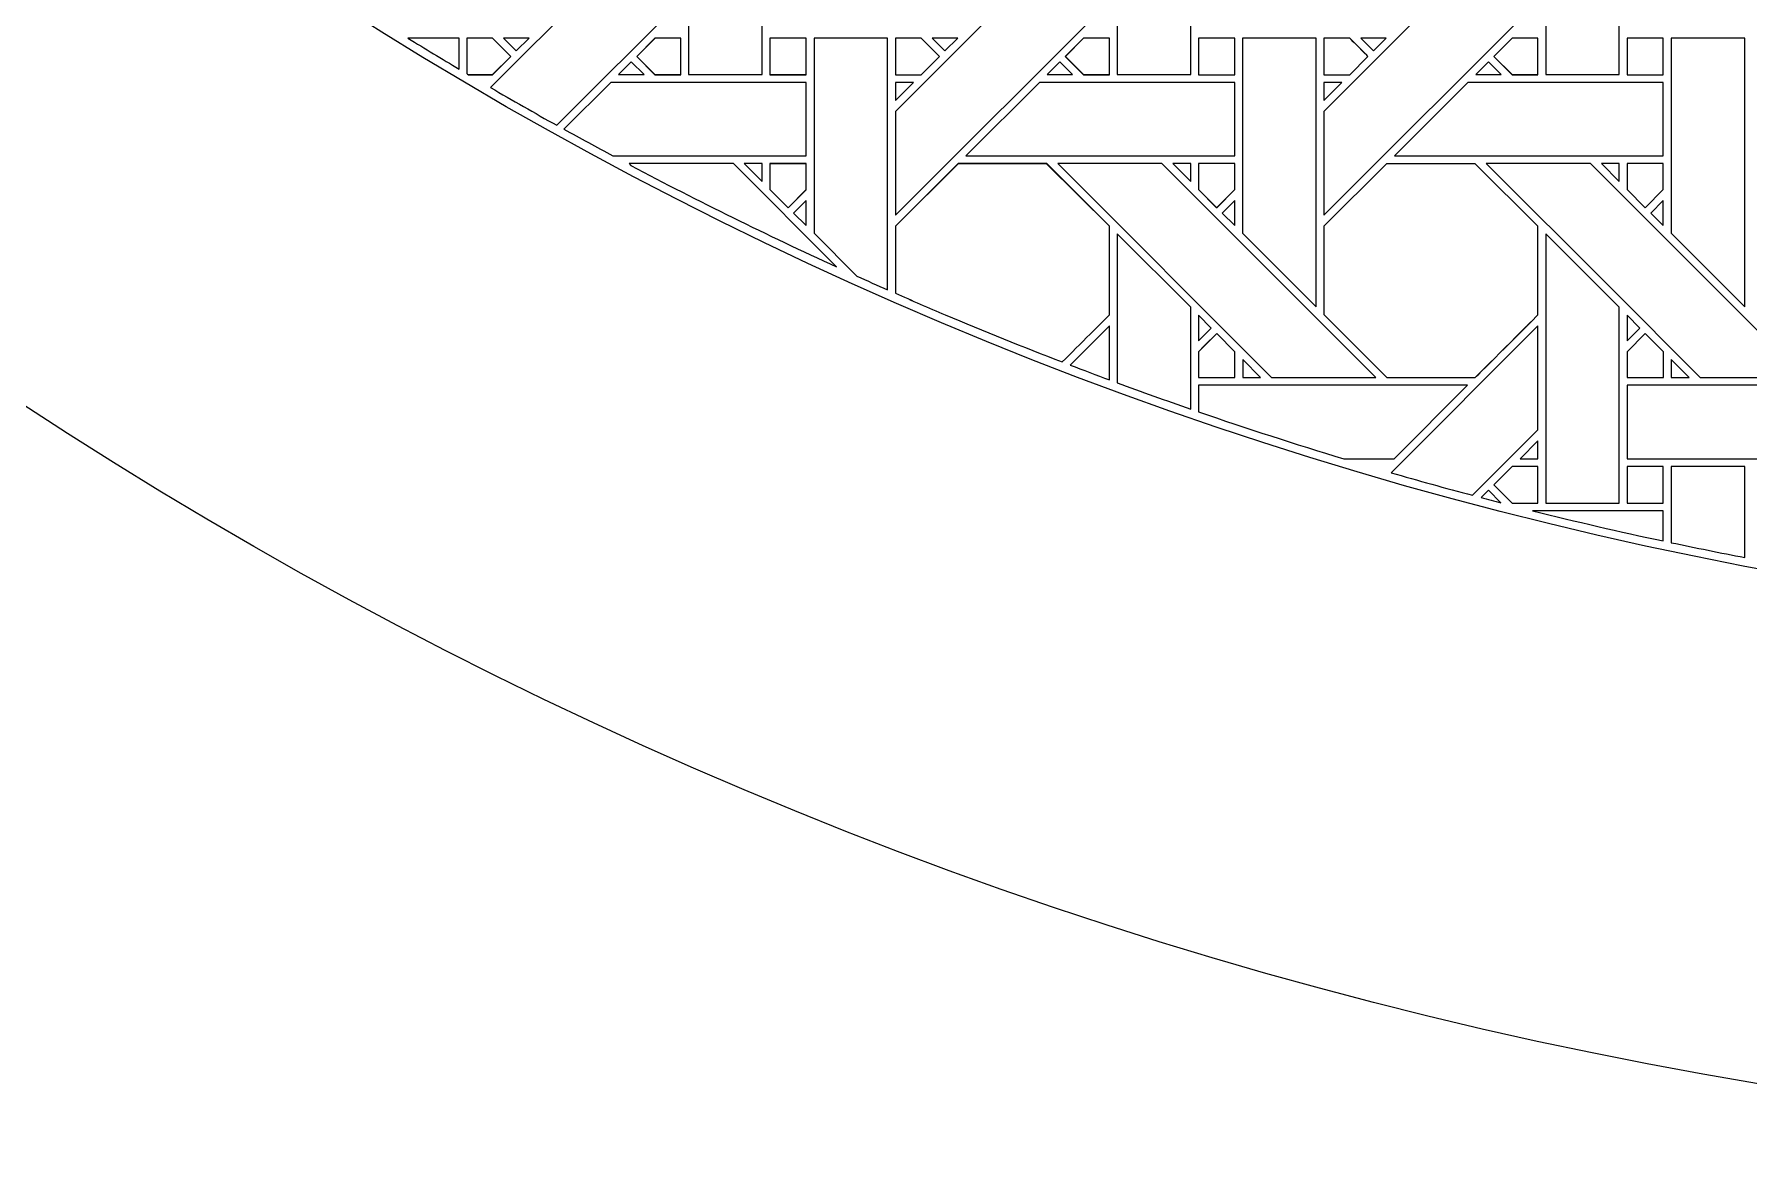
# Model space of a CAD drawing. Header units: inches. Extents: x 2.4 to 22.4, y -0.9 to 19.1.
# Drawn here: x 6.919 to 10.714, y -0.905 to 1.554 of the extents above; entities that cross this region are included whole.
import ezdxf

# ---------------------------------------------------------------- set-up
doc = ezdxf.new("R2010")
doc.units = ezdxf.units.IN
doc.header["$MEASUREMENT"] = 0
doc.layers.add('Design', color=7, linetype='Continuous', lineweight=0)

msp = doc.modelspace()

# ---------------------------------------------------------------- linework, layer by layer
at = {"layer": 'Design'}
for points, knots in [([(12.3829, 19.0948), (6.86, 19.0948), (2.3829, 14.6176), (2.3829, 9.0948), (2.3829, 3.5719), (6.86, -0.9052), (12.3829, -0.9052), (17.9057, -0.9052), (22.3829, 3.5719), (22.3829, 9.0948), (22.3829, 14.6176), (17.9057, 19.0948), (12.3829, 19.0948)], [0, 0, 0, 0, 1, 1, 1, 2, 2, 2, 3, 3, 3, 4, 4, 4, 4]), ([(12.3829, 17.972), (7.4801, 17.972), (3.5056, 13.9975), (3.5056, 9.0948), (3.5056, 4.192), (7.4801, 0.2175), (12.3829, 0.2175), (17.2856, 0.2175), (21.2601, 4.192), (21.2601, 9.0948), (21.2601, 13.9975), (17.2856, 17.972), (12.3829, 17.972)], [0, 0, 0, 0, 1, 1, 1, 2, 2, 2, 3, 3, 3, 4, 4, 4, 4]), ([(8.5303, 1.8983), (8.5303, 1.8983), (8.5303, 1.4646), (8.5303, 1.4646), (8.5303, 1.4646), (8.3676, 1.4646), (8.3676, 1.4646), (8.3676, 1.4646), (8.3676, 2.0604), (8.3676, 2.0604), (8.3676, 2.0604), (8.5303, 1.8983), (8.5303, 1.8983)], [0, 0, 0, 0, 1, 1, 1, 2, 2, 2, 3, 3, 3, 4, 4, 4, 4]), ([(9.4791, 1.8983), (9.4791, 1.8983), (9.4791, 1.4646), (9.4791, 1.4646), (9.4791, 1.4646), (9.3163, 1.4646), (9.3163, 1.4646), (9.3163, 1.4646), (9.3163, 2.0604), (9.3163, 2.0604), (9.3163, 2.0604), (9.4791, 1.8983), (9.4791, 1.8983)], [0, 0, 0, 0, 1, 1, 1, 2, 2, 2, 3, 3, 3, 4, 4, 4, 4]), ([(10.4278, 1.8983), (10.4278, 1.8983), (10.4278, 1.4646), (10.4278, 1.4646), (10.4278, 1.4646), (10.265, 1.4646), (10.265, 1.4646), (10.265, 1.4646), (10.265, 2.0604), (10.265, 2.0604), (10.265, 2.0604), (10.4278, 1.8983), (10.4278, 1.8983)], [0, 0, 0, 0, 1, 1, 1, 2, 2, 2, 3, 3, 3, 4, 4, 4, 4]), ([(7.9294, 1.4359), (7.9294, 1.4359), (8.3504, 1.8569), (8.3504, 1.8569), (8.3504, 1.8569), (8.3504, 1.6268), (8.3504, 1.6268), (8.3504, 1.6268), (8.076, 1.3524), (8.076, 1.3524), (8.0268, 1.3797), (7.978, 1.4077), (7.9294, 1.4359)], [0, 0, 0, 0, 1, 1, 1, 2, 2, 2, 3, 3, 3, 4, 4, 4, 4]), ([(9.2992, 1.8569), (9.2992, 1.8569), (9.2992, 1.6268), (9.2992, 1.6268), (9.2992, 1.6268), (8.8255, 1.1532), (8.8255, 1.1532), (8.8255, 1.1532), (8.8255, 1.3833), (8.8255, 1.3833), (8.8255, 1.3833), (9.2992, 1.8569), (9.2992, 1.8569)], [0, 0, 0, 0, 1, 1, 1, 2, 2, 2, 3, 3, 3, 4, 4, 4, 4]), ([(9.7742, 1.3833), (9.7742, 1.3833), (10.2479, 1.8569), (10.2479, 1.8569), (10.2479, 1.8569), (10.2479, 1.6268), (10.2479, 1.6268), (10.2479, 1.6268), (9.7742, 1.1532), (9.7742, 1.1532), (9.7742, 1.1532), (9.7742, 1.3833), (9.7742, 1.3833)], [0, 0, 0, 0, 1, 1, 1, 2, 2, 2, 3, 3, 3, 4, 4, 4, 4]), ([(7.7466, 1.5454), (7.7466, 1.5454), (7.8596, 1.5454), (7.8596, 1.5454), (7.8596, 1.5454), (7.8596, 1.477), (7.8596, 1.477), (7.8217, 1.4995), (7.7841, 1.5223), (7.7466, 1.5454)], [0, 0, 0, 0, 1, 1, 1, 2, 2, 2, 3, 3, 3, 3]), ([(7.8767, 1.4668), (7.8767, 1.4668), (7.8767, 1.5453), (7.8767, 1.5453), (7.8767, 1.5453), (7.9338, 1.5453), (7.9338, 1.5453), (7.939, 1.5402), (7.9696, 1.5093), (7.9741, 1.5049), (7.9741, 1.5049), (7.9336, 1.4645), (7.9336, 1.4645), (7.9336, 1.4645), (7.8805, 1.4645), (7.8805, 1.4645), (7.8792, 1.4652), (7.878, 1.466), (7.8767, 1.4668)], [0, 0, 0, 0, 1, 1, 1, 2, 2, 2, 3, 3, 3, 4, 4, 4, 5, 5, 5, 6, 6, 6, 6]), ([(7.8767, 1.5453), (7.8767, 1.5453), (7.9338, 1.5453), (7.9338, 1.5453), (7.9391, 1.5401), (7.9698, 1.5093), (7.9742, 1.505), (7.9742, 1.505), (7.9337, 1.4646), (7.9337, 1.4646), (7.9337, 1.4646), (7.8803, 1.4646), (7.8803, 1.4646), (7.8791, 1.4653), (7.8779, 1.4661), (7.8767, 1.4668), (7.8767, 1.4668), (7.8767, 1.5453), (7.8767, 1.5453)], [0, 0, 0, 0, 1, 1, 1, 2, 2, 2, 3, 3, 3, 4, 4, 4, 5, 5, 5, 6, 6, 6, 6]), ([(7.9864, 1.5172), (7.9864, 1.5172), (7.9582, 1.5454), (7.9582, 1.5454), (7.9582, 1.5454), (8.0146, 1.5454), (8.0146, 1.5454), (8.0146, 1.5454), (7.9864, 1.5172), (7.9864, 1.5172)], [0, 0, 0, 0, 1, 1, 1, 2, 2, 2, 3, 3, 3, 3]), ([(8.3503, 1.5453), (8.3503, 1.5453), (8.3503, 1.4645), (8.3503, 1.4645), (8.3503, 1.4645), (8.2932, 1.4645), (8.2932, 1.4645), (8.2932, 1.4645), (8.2529, 1.5048), (8.2529, 1.5048), (8.2529, 1.5048), (8.2933, 1.5453), (8.2933, 1.5453), (8.2933, 1.5453), (8.3503, 1.5453), (8.3503, 1.5453)], [0, 0, 0, 0, 1, 1, 1, 2, 2, 2, 3, 3, 3, 4, 4, 4, 5, 5, 5, 5]), ([(8.253, 1.505), (8.253, 1.505), (8.2934, 1.5454), (8.2934, 1.5454), (8.2934, 1.5454), (8.3504, 1.5454), (8.3504, 1.5454), (8.3504, 1.5454), (8.3504, 1.4646), (8.3504, 1.4646), (8.3504, 1.4646), (8.2933, 1.4646), (8.2933, 1.4646), (8.2933, 1.4646), (8.253, 1.505), (8.253, 1.505)], [0, 0, 0, 0, 1, 1, 1, 2, 2, 2, 3, 3, 3, 4, 4, 4, 5, 5, 5, 5]), ([(8.6278, 1.5453), (8.6278, 1.5453), (8.6278, 1.4645), (8.6278, 1.4645), (8.6278, 1.4645), (8.5475, 1.4645), (8.5475, 1.4645), (8.5475, 1.4645), (8.5475, 1.5453), (8.5475, 1.5453), (8.5475, 1.5453), (8.6278, 1.5453), (8.6278, 1.5453)], [0, 0, 0, 0, 1, 1, 1, 2, 2, 2, 3, 3, 3, 4, 4, 4, 4]), ([(8.5476, 1.4646), (8.5476, 1.4646), (8.5476, 1.5454), (8.5476, 1.5454), (8.5476, 1.5454), (8.6279, 1.5454), (8.6279, 1.5454), (8.6279, 1.5454), (8.6279, 1.4646), (8.6279, 1.4646), (8.6279, 1.4646), (8.5476, 1.4646), (8.5476, 1.4646)], [0, 0, 0, 0, 1, 1, 1, 2, 2, 2, 3, 3, 3, 4, 4, 4, 4]), ([(8.6454, 1.5454), (8.6454, 1.5454), (8.8083, 1.5454), (8.8083, 1.5454), (8.8083, 1.5454), (8.8083, 0.9881), (8.8083, 0.9881), (8.7856, 0.9981), (8.7629, 1.0081), (8.7403, 1.0183), (8.7403, 1.0183), (8.6454, 1.1132), (8.6454, 1.1132), (8.6454, 1.1132), (8.6454, 1.5454), (8.6454, 1.5454)], [0, 0, 0, 0, 1, 1, 1, 2, 2, 2, 3, 3, 3, 4, 4, 4, 5, 5, 5, 5]), ([(8.9229, 1.505), (8.9229, 1.505), (8.8824, 1.4645), (8.8824, 1.4645), (8.8824, 1.4645), (8.8255, 1.4645), (8.8255, 1.4645), (8.8255, 1.4645), (8.8255, 1.5453), (8.8255, 1.5453), (8.8255, 1.5453), (8.8825, 1.5453), (8.8825, 1.5453), (8.8825, 1.5453), (8.9229, 1.505), (8.9229, 1.505)], [0, 0, 0, 0, 1, 1, 1, 2, 2, 2, 3, 3, 3, 4, 4, 4, 5, 5, 5, 5]), ([(8.9229, 1.505), (8.9229, 1.505), (8.8824, 1.4645), (8.8824, 1.4645), (8.8824, 1.4645), (8.8255, 1.4645), (8.8255, 1.4645), (8.8255, 1.4645), (8.8255, 1.5453), (8.8255, 1.5453), (8.8255, 1.5453), (8.8825, 1.5453), (8.8825, 1.5453), (8.8879, 1.54), (8.9186, 1.5092), (8.9229, 1.505)], [0, 0, 0, 0, 1, 1, 1, 2, 2, 2, 3, 3, 3, 4, 4, 4, 5, 5, 5, 5]), ([(8.9069, 1.5454), (8.9069, 1.5454), (8.9634, 1.5454), (8.9634, 1.5454), (8.9634, 1.5454), (8.9351, 1.5172), (8.9351, 1.5172), (8.9351, 1.5172), (8.9069, 1.5454), (8.9069, 1.5454)], [0, 0, 0, 0, 1, 1, 1, 2, 2, 2, 3, 3, 3, 3]), ([(9.2991, 1.5453), (9.2991, 1.5453), (9.2991, 1.4645), (9.2991, 1.4645), (9.2991, 1.4645), (9.242, 1.4645), (9.242, 1.4645), (9.242, 1.4645), (9.2016, 1.5048), (9.2016, 1.5048), (9.2016, 1.5048), (9.242, 1.5453), (9.242, 1.5453), (9.242, 1.5453), (9.2991, 1.5453), (9.2991, 1.5453)], [0, 0, 0, 0, 1, 1, 1, 2, 2, 2, 3, 3, 3, 4, 4, 4, 5, 5, 5, 5]), ([(9.2017, 1.505), (9.2017, 1.505), (9.2421, 1.5454), (9.2421, 1.5454), (9.2421, 1.5454), (9.2992, 1.5454), (9.2992, 1.5454), (9.2992, 1.5454), (9.2992, 1.4646), (9.2992, 1.4646), (9.2992, 1.4646), (9.242, 1.4646), (9.242, 1.4646), (9.242, 1.4646), (9.2017, 1.505), (9.2017, 1.505)], [0, 0, 0, 0, 1, 1, 1, 2, 2, 2, 3, 3, 3, 4, 4, 4, 5, 5, 5, 5]), ([(9.4963, 1.4645), (9.4963, 1.4645), (9.4963, 1.5454), (9.4963, 1.5454), (9.4963, 1.5454), (9.5766, 1.5454), (9.5766, 1.5454), (9.5766, 1.5454), (9.5766, 1.4645), (9.5766, 1.4645), (9.5766, 1.4645), (9.4963, 1.4645), (9.4963, 1.4645)], [0, 0, 0, 0, 1, 1, 1, 2, 2, 2, 3, 3, 3, 4, 4, 4, 4]), ([(9.4963, 1.5454), (9.4963, 1.5454), (9.5766, 1.5454), (9.5766, 1.5454), (9.5766, 1.5454), (9.5766, 1.4645), (9.5766, 1.4645), (9.5766, 1.4645), (9.4963, 1.4645), (9.4963, 1.4645), (9.4963, 1.4645), (9.4963, 1.5454), (9.4963, 1.5454)], [0, 0, 0, 0, 1, 1, 1, 2, 2, 2, 3, 3, 3, 4, 4, 4, 4]), ([(9.7571, 1.5454), (9.7571, 1.5454), (9.7571, 0.9503), (9.7571, 0.9503), (9.7571, 0.9503), (9.5942, 1.1132), (9.5942, 1.1132), (9.5942, 1.1132), (9.5942, 1.5454), (9.5942, 1.5454), (9.5942, 1.5454), (9.7571, 1.5454), (9.7571, 1.5454)], [0, 0, 0, 0, 1, 1, 1, 2, 2, 2, 3, 3, 3, 4, 4, 4, 4]), ([(9.7742, 1.5453), (9.7742, 1.5453), (9.8313, 1.5453), (9.8313, 1.5453), (9.8364, 1.5402), (9.8672, 1.5094), (9.8716, 1.505), (9.8716, 1.505), (9.8312, 1.4645), (9.8312, 1.4645), (9.8312, 1.4645), (9.7742, 1.4645), (9.7742, 1.4645), (9.7742, 1.4645), (9.7742, 1.5453), (9.7742, 1.5453)], [0, 0, 0, 0, 1, 1, 1, 2, 2, 2, 3, 3, 3, 4, 4, 4, 5, 5, 5, 5]), ([(9.8716, 1.505), (9.8716, 1.505), (9.8312, 1.4645), (9.8312, 1.4645), (9.8312, 1.4645), (9.7742, 1.4645), (9.7742, 1.4645), (9.7742, 1.4645), (9.7742, 1.5453), (9.7742, 1.5453), (9.7742, 1.5453), (9.8313, 1.5453), (9.8313, 1.5453), (9.8366, 1.54), (9.8674, 1.5091), (9.8716, 1.505)], [0, 0, 0, 0, 1, 1, 1, 2, 2, 2, 3, 3, 3, 4, 4, 4, 5, 5, 5, 5]), ([(9.8556, 1.5454), (9.8556, 1.5454), (9.9121, 1.5454), (9.9121, 1.5454), (9.9121, 1.5454), (9.8838, 1.5172), (9.8838, 1.5172), (9.8838, 1.5172), (9.8556, 1.5454), (9.8556, 1.5454)], [0, 0, 0, 0, 1, 1, 1, 2, 2, 2, 3, 3, 3, 3]), ([(10.1504, 1.5049), (10.1504, 1.5049), (10.1908, 1.5454), (10.1908, 1.5454), (10.1908, 1.5454), (10.2479, 1.5454), (10.2479, 1.5454), (10.2479, 1.5454), (10.2479, 1.4646), (10.2479, 1.4646), (10.2479, 1.4646), (10.1908, 1.4646), (10.1908, 1.4646), (10.1908, 1.4646), (10.1504, 1.5049), (10.1504, 1.5049)], [0, 0, 0, 0, 1, 1, 1, 2, 2, 2, 3, 3, 3, 4, 4, 4, 5, 5, 5, 5]), ([(10.1907, 1.4645), (10.1907, 1.4645), (10.1504, 1.5049), (10.1504, 1.5049), (10.1504, 1.5049), (10.1908, 1.5453), (10.1908, 1.5453), (10.1908, 1.5453), (10.2478, 1.5453), (10.2478, 1.5453), (10.2478, 1.5453), (10.2478, 1.4645), (10.2478, 1.4645), (10.2478, 1.4645), (10.1907, 1.4645), (10.1907, 1.4645)], [0, 0, 0, 0, 1, 1, 1, 2, 2, 2, 3, 3, 3, 4, 4, 4, 5, 5, 5, 5]), ([(10.4451, 1.4645), (10.4451, 1.4645), (10.4451, 1.5453), (10.4451, 1.5453), (10.4451, 1.5453), (10.5253, 1.5453), (10.5253, 1.5453), (10.5253, 1.5453), (10.5253, 1.4645), (10.5253, 1.4645), (10.5253, 1.4645), (10.4451, 1.4645), (10.4451, 1.4645)], [0, 0, 0, 0, 1, 1, 1, 2, 2, 2, 3, 3, 3, 4, 4, 4, 4]), ([(10.4451, 1.5453), (10.4451, 1.5453), (10.5253, 1.5453), (10.5253, 1.5453), (10.5253, 1.5453), (10.5253, 1.4645), (10.5253, 1.4645), (10.5253, 1.4645), (10.4451, 1.4645), (10.4451, 1.4645), (10.4451, 1.4645), (10.4451, 1.5453), (10.4451, 1.5453)], [0, 0, 0, 0, 1, 1, 1, 2, 2, 2, 3, 3, 3, 4, 4, 4, 4]), ([(10.7058, 0.9503), (10.7058, 0.9503), (10.5429, 1.1132), (10.5429, 1.1132), (10.5429, 1.1132), (10.5429, 1.5454), (10.5429, 1.5454), (10.5429, 1.5454), (10.7058, 1.5454), (10.7058, 1.5454), (10.7058, 1.5454), (10.7058, 0.9503), (10.7058, 0.9503)], [0, 0, 0, 0, 1, 1, 1, 2, 2, 2, 3, 3, 3, 4, 4, 4, 4]), ([(8.2409, 1.4929), (8.2409, 1.4929), (8.2691, 1.4646), (8.2691, 1.4646), (8.2691, 1.4646), (8.2126, 1.4646), (8.2126, 1.4646), (8.2126, 1.4646), (8.2409, 1.4929), (8.2409, 1.4929)], [0, 0, 0, 0, 1, 1, 1, 2, 2, 2, 3, 3, 3, 3]), ([(9.2178, 1.4646), (9.2178, 1.4646), (9.1613, 1.4646), (9.1613, 1.4646), (9.1613, 1.4646), (9.1896, 1.4929), (9.1896, 1.4929), (9.1896, 1.4929), (9.2178, 1.4646), (9.2178, 1.4646)], [0, 0, 0, 0, 1, 1, 1, 2, 2, 2, 3, 3, 3, 3]), ([(10.1666, 1.4646), (10.1666, 1.4646), (10.11, 1.4646), (10.11, 1.4646), (10.11, 1.4646), (10.1383, 1.4929), (10.1383, 1.4929), (10.1383, 1.4929), (10.1666, 1.4646), (10.1666, 1.4646)], [0, 0, 0, 0, 1, 1, 1, 2, 2, 2, 3, 3, 3, 3]), ([(8.2002, 1.2847), (8.1639, 1.3041), (8.1277, 1.3238), (8.0917, 1.3437), (8.0917, 1.3437), (8.1955, 1.4475), (8.1955, 1.4475), (8.1955, 1.4475), (8.6279, 1.4475), (8.6279, 1.4475), (8.6279, 1.4475), (8.6279, 1.2847), (8.6279, 1.2847), (8.6279, 1.2847), (8.2002, 1.2847), (8.2002, 1.2847)], [0, 0, 0, 0, 1, 1, 1, 2, 2, 2, 3, 3, 3, 4, 4, 4, 5, 5, 5, 5]), ([(8.8653, 1.4475), (8.8653, 1.4475), (8.8255, 1.4076), (8.8255, 1.4076), (8.8255, 1.4076), (8.8255, 1.4475), (8.8255, 1.4475), (8.8255, 1.4475), (8.8653, 1.4475), (8.8653, 1.4475)], [0, 0, 0, 0, 1, 1, 1, 2, 2, 2, 3, 3, 3, 3]), ([(8.9813, 1.2847), (8.9813, 1.2847), (9.1442, 1.4475), (9.1442, 1.4475), (9.1442, 1.4475), (9.5766, 1.4475), (9.5766, 1.4475), (9.5766, 1.4475), (9.5766, 1.2847), (9.5766, 1.2847), (9.5766, 1.2847), (8.9813, 1.2847), (8.9813, 1.2847)], [0, 0, 0, 0, 1, 1, 1, 2, 2, 2, 3, 3, 3, 4, 4, 4, 4]), ([(9.814, 1.4475), (9.814, 1.4475), (9.7742, 1.4076), (9.7742, 1.4076), (9.7742, 1.4076), (9.7742, 1.4475), (9.7742, 1.4475), (9.7742, 1.4475), (9.814, 1.4475), (9.814, 1.4475)], [0, 0, 0, 0, 1, 1, 1, 2, 2, 2, 3, 3, 3, 3]), ([(10.0929, 1.4475), (10.0929, 1.4475), (10.5253, 1.4475), (10.5253, 1.4475), (10.5253, 1.4475), (10.5253, 1.2847), (10.5253, 1.2847), (10.5253, 1.2847), (9.9301, 1.2847), (9.9301, 1.2847), (9.9301, 1.2847), (10.0929, 1.4475), (10.0929, 1.4475)], [0, 0, 0, 0, 1, 1, 1, 2, 2, 2, 3, 3, 3, 4, 4, 4, 4]), ([(8.2359, 1.2675), (8.2359, 1.2675), (8.4669, 1.2675), (8.4669, 1.2675), (8.4669, 1.2675), (8.6955, 1.0389), (8.6955, 1.0389), (8.5413, 1.1095), (8.3894, 1.1843), (8.2401, 1.2633), (8.2401, 1.2633), (8.2359, 1.2675), (8.2359, 1.2675)], [0, 0, 0, 0, 1, 1, 1, 2, 2, 2, 3, 3, 3, 4, 4, 4, 4]), ([(8.5304, 1.2675), (8.5304, 1.2675), (8.5304, 1.2277), (8.5304, 1.2277), (8.5304, 1.2277), (8.491, 1.2675), (8.491, 1.2675), (8.491, 1.2675), (8.5304, 1.2675), (8.5304, 1.2675)], [0, 0, 0, 0, 1, 1, 1, 2, 2, 2, 3, 3, 3, 3]), ([(8.6278, 1.2674), (8.6278, 1.2674), (8.6278, 1.2098), (8.6278, 1.2098), (8.6278, 1.2098), (8.5879, 1.1698), (8.5879, 1.1698), (8.5879, 1.1698), (8.5475, 1.2102), (8.5475, 1.2102), (8.5475, 1.2102), (8.5475, 1.2674), (8.5475, 1.2674), (8.5475, 1.2674), (8.6278, 1.2674), (8.6278, 1.2674)], [0, 0, 0, 0, 1, 1, 1, 2, 2, 2, 3, 3, 3, 4, 4, 4, 5, 5, 5, 5]), ([(8.588, 1.17), (8.588, 1.17), (8.5476, 1.2103), (8.5476, 1.2103), (8.5476, 1.2103), (8.5476, 1.2675), (8.5476, 1.2675), (8.5476, 1.2675), (8.6279, 1.2675), (8.6279, 1.2675), (8.6279, 1.2675), (8.6279, 1.2099), (8.6279, 1.2099), (8.6279, 1.2099), (8.588, 1.17), (8.588, 1.17)], [0, 0, 0, 0, 1, 1, 1, 2, 2, 2, 3, 3, 3, 4, 4, 4, 5, 5, 5, 5]), ([(8.9355, 0.933), (8.8987, 0.9486), (8.862, 0.9645), (8.8254, 0.9805), (8.8254, 0.9805), (8.8254, 1.1287), (8.8254, 1.1287), (8.8254, 1.1287), (8.9642, 1.2675), (8.9642, 1.2675), (8.9642, 1.2675), (9.1604, 1.2675), (9.1604, 1.2675), (9.1604, 1.2675), (9.2991, 1.1287), (9.2991, 1.1287), (9.2991, 1.1287), (9.2991, 0.9325), (9.2991, 0.9325), (9.2871, 0.9204), (9.2321, 0.8654), (9.1949, 0.8283), (9.108, 0.8618), (9.0215, 0.8966), (8.9355, 0.933)], [0, 0, 0, 0, 1, 1, 1, 2, 2, 2, 3, 3, 3, 4, 4, 4, 5, 5, 5, 6, 6, 6, 7, 7, 7, 8, 8, 8, 8]), ([(8.9355, 0.933), (8.8986, 0.9486), (8.862, 0.9644), (8.8254, 0.9805), (8.8254, 0.9805), (8.8254, 1.1287), (8.8254, 1.1287), (8.8254, 1.1287), (8.9641, 1.2674), (8.9641, 1.2674), (8.9641, 1.2674), (9.1603, 1.2674), (9.1603, 1.2674), (9.1603, 1.2674), (9.2991, 1.1287), (9.2991, 1.1287), (9.2991, 1.1287), (9.2991, 0.9325), (9.2991, 0.9325), (9.2871, 0.9204), (9.2321, 0.8654), (9.1949, 0.8283), (9.108, 0.8618), (9.0215, 0.8966), (8.9355, 0.933)], [0, 0, 0, 0, 1, 1, 1, 2, 2, 2, 3, 3, 3, 4, 4, 4, 5, 5, 5, 6, 6, 6, 7, 7, 7, 8, 8, 8, 8]), ([(9.1847, 1.2675), (9.1847, 1.2675), (9.4156, 1.2675), (9.4156, 1.2675), (9.4156, 1.2675), (9.8892, 0.7939), (9.8892, 0.7939), (9.8892, 0.7939), (9.6582, 0.7939), (9.6582, 0.7939), (9.6582, 0.7939), (9.1847, 1.2675), (9.1847, 1.2675)], [0, 0, 0, 0, 1, 1, 1, 2, 2, 2, 3, 3, 3, 4, 4, 4, 4]), ([(9.4791, 1.2675), (9.4791, 1.2675), (9.4791, 1.2277), (9.4791, 1.2277), (9.4791, 1.2277), (9.4397, 1.2675), (9.4397, 1.2675), (9.4397, 1.2675), (9.4791, 1.2675), (9.4791, 1.2675)], [0, 0, 0, 0, 1, 1, 1, 2, 2, 2, 3, 3, 3, 3]), ([(9.4963, 1.2675), (9.4963, 1.2675), (9.5766, 1.2675), (9.5766, 1.2675), (9.5766, 1.2675), (9.5766, 1.2099), (9.5766, 1.2099), (9.5766, 1.2099), (9.5366, 1.1698), (9.5366, 1.1698), (9.5366, 1.1698), (9.4963, 1.2102), (9.4963, 1.2102), (9.4963, 1.2102), (9.4963, 1.2675), (9.4963, 1.2675)], [0, 0, 0, 0, 1, 1, 1, 2, 2, 2, 3, 3, 3, 4, 4, 4, 5, 5, 5, 5]), ([(9.5367, 1.17), (9.5367, 1.17), (9.4963, 1.2102), (9.4963, 1.2102), (9.4963, 1.2102), (9.4963, 1.2675), (9.4963, 1.2675), (9.4963, 1.2675), (9.5766, 1.2675), (9.5766, 1.2675), (9.5766, 1.2675), (9.5766, 1.2099), (9.5766, 1.2099), (9.5766, 1.2099), (9.5367, 1.17), (9.5367, 1.17)], [0, 0, 0, 0, 1, 1, 1, 2, 2, 2, 3, 3, 3, 4, 4, 4, 5, 5, 5, 5]), ([(10.1091, 0.7938), (10.1091, 0.7938), (9.9134, 0.7938), (9.9134, 0.7938), (9.9134, 0.7938), (9.7742, 0.9331), (9.7742, 0.9331), (9.7742, 0.9331), (9.7742, 1.1287), (9.7742, 1.1287), (9.7742, 1.1287), (9.9129, 1.2674), (9.9129, 1.2674), (9.9129, 1.2674), (10.1091, 1.2674), (10.1091, 1.2674), (10.1091, 1.2674), (10.2478, 1.1288), (10.2478, 1.1288), (10.2478, 1.1288), (10.2478, 0.9325), (10.2478, 0.9325), (10.23, 0.9146), (10.1181, 0.8028), (10.1091, 0.7938)], [0, 0, 0, 0, 1, 1, 1, 2, 2, 2, 3, 3, 3, 4, 4, 4, 5, 5, 5, 6, 6, 6, 7, 7, 7, 8, 8, 8, 8]), ([(9.7742, 1.1287), (9.7742, 1.1287), (9.9129, 1.2674), (9.9129, 1.2674), (9.9129, 1.2674), (10.1091, 1.2674), (10.1091, 1.2674), (10.1091, 1.2674), (10.2478, 1.1288), (10.2478, 1.1288), (10.2478, 1.1288), (10.2478, 0.9325), (10.2478, 0.9325), (10.2302, 0.9148), (10.1183, 0.803), (10.1091, 0.7938), (10.1091, 0.7938), (9.9134, 0.7938), (9.9134, 0.7938), (9.9134, 0.7938), (9.7742, 0.9331), (9.7742, 0.9331), (9.7742, 0.9331), (9.7742, 1.1287), (9.7742, 1.1287)], [0, 0, 0, 0, 1, 1, 1, 2, 2, 2, 3, 3, 3, 4, 4, 4, 5, 5, 5, 6, 6, 6, 7, 7, 7, 8, 8, 8, 8]), ([(10.4077, 0.9938), (10.4077, 0.9938), (10.1334, 1.2675), (10.1334, 1.2675), (10.1334, 1.2675), (10.3643, 1.2675), (10.3643, 1.2675), (10.3643, 1.2675), (10.838, 0.7939), (10.838, 0.7939), (10.838, 0.7939), (10.6069, 0.7939), (10.6069, 0.7939), (10.6069, 0.7939), (10.4077, 0.9938), (10.4077, 0.9938)], [0, 0, 0, 0, 1, 1, 1, 2, 2, 2, 3, 3, 3, 4, 4, 4, 5, 5, 5, 5]), ([(10.4279, 1.2675), (10.4279, 1.2675), (10.4279, 1.2277), (10.4279, 1.2277), (10.4279, 1.2277), (10.3884, 1.2675), (10.3884, 1.2675), (10.3884, 1.2675), (10.4279, 1.2675), (10.4279, 1.2675)], [0, 0, 0, 0, 1, 1, 1, 2, 2, 2, 3, 3, 3, 3]), ([(10.5253, 1.2675), (10.5253, 1.2675), (10.5253, 1.2099), (10.5253, 1.2099), (10.5253, 1.2099), (10.4854, 1.1699), (10.4854, 1.1699), (10.4854, 1.1699), (10.445, 1.2102), (10.445, 1.2102), (10.445, 1.2102), (10.445, 1.2675), (10.445, 1.2675), (10.445, 1.2675), (10.5253, 1.2675), (10.5253, 1.2675)], [0, 0, 0, 0, 1, 1, 1, 2, 2, 2, 3, 3, 3, 4, 4, 4, 5, 5, 5, 5]), ([(10.4854, 1.1699), (10.4854, 1.1699), (10.445, 1.2102), (10.445, 1.2102), (10.445, 1.2102), (10.445, 1.2675), (10.445, 1.2675), (10.445, 1.2675), (10.5253, 1.2675), (10.5253, 1.2675), (10.5253, 1.2675), (10.5253, 1.2099), (10.5253, 1.2099), (10.5253, 1.2099), (10.4854, 1.1699), (10.4854, 1.1699)], [0, 0, 0, 0, 1, 1, 1, 2, 2, 2, 3, 3, 3, 4, 4, 4, 5, 5, 5, 5]), ([(8.6279, 1.1857), (8.6279, 1.1857), (8.6279, 1.1305), (8.6279, 1.1305), (8.6279, 1.1305), (8.6001, 1.1579), (8.6001, 1.1579), (8.6001, 1.1579), (8.6279, 1.1857), (8.6279, 1.1857)], [0, 0, 0, 0, 1, 1, 1, 2, 2, 2, 3, 3, 3, 3]), ([(9.5766, 1.1857), (9.5766, 1.1857), (9.5766, 1.1305), (9.5766, 1.1305), (9.5766, 1.1305), (9.5488, 1.1579), (9.5488, 1.1579), (9.5488, 1.1579), (9.5766, 1.1857), (9.5766, 1.1857)], [0, 0, 0, 0, 1, 1, 1, 2, 2, 2, 3, 3, 3, 3]), ([(10.5253, 1.1857), (10.5253, 1.1857), (10.5253, 1.1305), (10.5253, 1.1305), (10.5253, 1.1305), (10.4976, 1.1579), (10.4976, 1.1579), (10.4976, 1.1579), (10.5253, 1.1857), (10.5253, 1.1857)], [0, 0, 0, 0, 1, 1, 1, 2, 2, 2, 3, 3, 3, 3]), ([(9.4791, 0.9495), (9.4791, 0.9495), (9.4791, 0.724), (9.4791, 0.724), (9.4246, 0.7429), (9.3704, 0.7624), (9.3163, 0.7824), (9.3163, 0.7824), (9.3163, 1.1117), (9.3163, 1.1117), (9.3163, 1.1117), (9.4791, 0.9495), (9.4791, 0.9495)], [0, 0, 0, 0, 1, 1, 1, 2, 2, 2, 3, 3, 3, 4, 4, 4, 4]), ([(10.4278, 0.9495), (10.4278, 0.9495), (10.4278, 0.5159), (10.4278, 0.5159), (10.4278, 0.5159), (10.265, 0.5159), (10.265, 0.5159), (10.265, 0.5159), (10.265, 1.1117), (10.265, 1.1117), (10.265, 1.1117), (10.4278, 0.9495), (10.4278, 0.9495)], [0, 0, 0, 0, 1, 1, 1, 2, 2, 2, 3, 3, 3, 4, 4, 4, 4]), ([(9.4964, 0.8753), (9.4964, 0.8753), (9.4964, 0.9321), (9.4964, 0.9321), (9.4964, 0.9321), (9.5246, 0.9035), (9.5246, 0.9035), (9.5246, 0.9035), (9.4964, 0.8753), (9.4964, 0.8753)], [0, 0, 0, 0, 1, 1, 1, 2, 2, 2, 3, 3, 3, 3]), ([(10.4451, 0.8753), (10.4451, 0.8753), (10.4451, 0.9321), (10.4451, 0.9321), (10.4451, 0.9321), (10.4733, 0.9035), (10.4733, 0.9035), (10.4733, 0.9035), (10.4451, 0.8753), (10.4451, 0.8753)], [0, 0, 0, 0, 1, 1, 1, 2, 2, 2, 3, 3, 3, 3]), ([(9.2992, 0.9081), (9.2992, 0.9081), (9.2992, 0.7887), (9.2992, 0.7887), (9.2702, 0.7995), (9.2413, 0.8104), (9.2125, 0.8215), (9.2125, 0.8215), (9.2992, 0.9081), (9.2992, 0.9081)], [0, 0, 0, 0, 1, 1, 1, 2, 2, 2, 3, 3, 3, 3]), ([(9.4963, 0.8509), (9.4963, 0.8509), (9.5367, 0.8912), (9.5367, 0.8912), (9.5367, 0.8912), (9.577, 0.8509), (9.577, 0.8509), (9.577, 0.8509), (9.577, 0.7936), (9.577, 0.7936), (9.577, 0.7936), (9.4963, 0.7936), (9.4963, 0.7936), (9.4963, 0.7936), (9.4963, 0.8509), (9.4963, 0.8509)], [0, 0, 0, 0, 1, 1, 1, 2, 2, 2, 3, 3, 3, 4, 4, 4, 5, 5, 5, 5]), ([(9.5098, 0.8644), (9.5098, 0.8644), (9.5367, 0.8912), (9.5367, 0.8912), (9.5367, 0.8912), (9.577, 0.8509), (9.577, 0.8509), (9.577, 0.8509), (9.577, 0.7936), (9.577, 0.7936), (9.577, 0.7936), (9.4963, 0.7936), (9.4963, 0.7936), (9.4963, 0.7936), (9.4963, 0.8509), (9.4963, 0.8509), (9.4963, 0.8509), (9.5098, 0.8644), (9.5098, 0.8644)], [0, 0, 0, 0, 1, 1, 1, 2, 2, 2, 3, 3, 3, 4, 4, 4, 5, 5, 5, 6, 6, 6, 6]), ([(10.2479, 0.9081), (10.2479, 0.9081), (10.2479, 0.6781), (10.2479, 0.6781), (10.2479, 0.6781), (10.1028, 0.533), (10.1028, 0.533), (10.0426, 0.549), (9.9826, 0.5657), (9.9227, 0.583), (9.9227, 0.583), (10.2479, 0.9081), (10.2479, 0.9081)], [0, 0, 0, 0, 1, 1, 1, 2, 2, 2, 3, 3, 3, 4, 4, 4, 4]), ([(10.4854, 0.8913), (10.4854, 0.8913), (10.5257, 0.8509), (10.5257, 0.8509), (10.5257, 0.8509), (10.5257, 0.7936), (10.5257, 0.7936), (10.5257, 0.7936), (10.4451, 0.7936), (10.4451, 0.7936), (10.4451, 0.7936), (10.4451, 0.8509), (10.4451, 0.8509), (10.4451, 0.8509), (10.4854, 0.8913), (10.4854, 0.8913)], [0, 0, 0, 0, 1, 1, 1, 2, 2, 2, 3, 3, 3, 4, 4, 4, 5, 5, 5, 5]), ([(10.4451, 0.7936), (10.4451, 0.7936), (10.4451, 0.8509), (10.4451, 0.8509), (10.4451, 0.8509), (10.4854, 0.8911), (10.4854, 0.8911), (10.4854, 0.8911), (10.5257, 0.8509), (10.5257, 0.8509), (10.5257, 0.8509), (10.5257, 0.7936), (10.5257, 0.7936), (10.5257, 0.7936), (10.4451, 0.7936), (10.4451, 0.7936)], [0, 0, 0, 0, 1, 1, 1, 2, 2, 2, 3, 3, 3, 4, 4, 4, 5, 5, 5, 5]), ([(9.634, 0.7939), (9.634, 0.7939), (9.5943, 0.7939), (9.5943, 0.7939), (9.5943, 0.7939), (9.5943, 0.8336), (9.5943, 0.8336), (9.5943, 0.8336), (9.634, 0.7939), (9.634, 0.7939)], [0, 0, 0, 0, 1, 1, 1, 2, 2, 2, 3, 3, 3, 3]), ([(10.5827, 0.7939), (10.5827, 0.7939), (10.543, 0.7939), (10.543, 0.7939), (10.543, 0.7939), (10.543, 0.8336), (10.543, 0.8336), (10.543, 0.8336), (10.5827, 0.7939), (10.5827, 0.7939)], [0, 0, 0, 0, 1, 1, 1, 2, 2, 2, 3, 3, 3, 3]), ([(9.4964, 0.718), (9.4964, 0.718), (9.4964, 0.7766), (9.4964, 0.7766), (9.4964, 0.7766), (10.0921, 0.7766), (10.0921, 0.7766), (10.0921, 0.7766), (9.9293, 0.6139), (9.9293, 0.6139), (9.9293, 0.6139), (9.8182, 0.6139), (9.8182, 0.6139), (9.7104, 0.6465), (9.6031, 0.6812), (9.4964, 0.718)], [0, 0, 0, 0, 1, 1, 1, 2, 2, 2, 3, 3, 3, 4, 4, 4, 5, 5, 5, 5]), ([(10.4451, 0.6139), (10.4451, 0.6139), (10.4451, 0.7766), (10.4451, 0.7766), (10.4451, 0.7766), (11.0408, 0.7766), (11.0408, 0.7766), (11.0408, 0.7766), (10.8781, 0.6139), (10.8781, 0.6139), (10.8781, 0.6139), (10.4451, 0.6139), (10.4451, 0.6139)], [0, 0, 0, 0, 1, 1, 1, 2, 2, 2, 3, 3, 3, 4, 4, 4, 4]), ([(10.2081, 0.6139), (10.2081, 0.6139), (10.2479, 0.6537), (10.2479, 0.6537), (10.2479, 0.6537), (10.2479, 0.6139), (10.2479, 0.6139), (10.2479, 0.6139), (10.2081, 0.6139), (10.2081, 0.6139)], [0, 0, 0, 0, 1, 1, 1, 2, 2, 2, 3, 3, 3, 3]), ([(10.1504, 0.5562), (10.1504, 0.5562), (10.1908, 0.5967), (10.1908, 0.5967), (10.1908, 0.5967), (10.2479, 0.5967), (10.2479, 0.5967), (10.2479, 0.5967), (10.2479, 0.5159), (10.2479, 0.5159), (10.2479, 0.5159), (10.1908, 0.5159), (10.1908, 0.5159), (10.1908, 0.5159), (10.1504, 0.5562), (10.1504, 0.5562)], [0, 0, 0, 0, 1, 1, 1, 2, 2, 2, 3, 3, 3, 4, 4, 4, 5, 5, 5, 5]), ([(10.2478, 0.5965), (10.2478, 0.5965), (10.2478, 0.5157), (10.2478, 0.5157), (10.2478, 0.5157), (10.1907, 0.5157), (10.1907, 0.5157), (10.1907, 0.5157), (10.1504, 0.5561), (10.1504, 0.5561), (10.1504, 0.5561), (10.1908, 0.5965), (10.1908, 0.5965), (10.1908, 0.5965), (10.2478, 0.5965), (10.2478, 0.5965)], [0, 0, 0, 0, 1, 1, 1, 2, 2, 2, 3, 3, 3, 4, 4, 4, 5, 5, 5, 5]), ([(10.5253, 0.5965), (10.5253, 0.5965), (10.5253, 0.5157), (10.5253, 0.5157), (10.5253, 0.5157), (10.445, 0.5157), (10.445, 0.5157), (10.445, 0.5157), (10.445, 0.5965), (10.445, 0.5965), (10.445, 0.5965), (10.5253, 0.5965), (10.5253, 0.5965)], [0, 0, 0, 0, 1, 1, 1, 2, 2, 2, 3, 3, 3, 4, 4, 4, 4]), ([(10.5253, 0.5159), (10.5253, 0.5159), (10.4451, 0.5159), (10.4451, 0.5159), (10.4451, 0.5159), (10.4451, 0.5966), (10.4451, 0.5966), (10.4451, 0.5966), (10.5253, 0.5966), (10.5253, 0.5966), (10.5253, 0.5966), (10.5253, 0.5159), (10.5253, 0.5159)], [0, 0, 0, 0, 1, 1, 1, 2, 2, 2, 3, 3, 3, 4, 4, 4, 4]), ([(10.5429, 0.4281), (10.5429, 0.4281), (10.5429, 0.5966), (10.5429, 0.5966), (10.5429, 0.5966), (10.7058, 0.5966), (10.7058, 0.5966), (10.7058, 0.5966), (10.7058, 0.3953), (10.7058, 0.3953), (10.6514, 0.4057), (10.5971, 0.4167), (10.5429, 0.4281)], [0, 0, 0, 0, 1, 1, 1, 2, 2, 2, 3, 3, 3, 4, 4, 4, 4]), ([(10.1221, 0.5279), (10.1221, 0.5279), (10.1383, 0.5441), (10.1383, 0.5441), (10.1383, 0.5441), (10.166, 0.5165), (10.166, 0.5165), (10.1513, 0.5202), (10.1367, 0.5241), (10.1221, 0.5279)], [0, 0, 0, 0, 1, 1, 1, 2, 2, 2, 3, 3, 3, 3]), ([(10.2361, 0.4987), (10.2361, 0.4987), (10.5253, 0.4987), (10.5253, 0.4987), (10.5253, 0.4987), (10.5253, 0.4318), (10.5253, 0.4318), (10.4285, 0.4524), (10.3321, 0.4748), (10.2361, 0.4987)], [0, 0, 0, 0, 1, 1, 1, 2, 2, 2, 3, 3, 3, 3])]:
    msp.add_open_spline(points, degree=3, knots=knots, dxfattribs=at)

doc.saveas('drawing.dxf')
